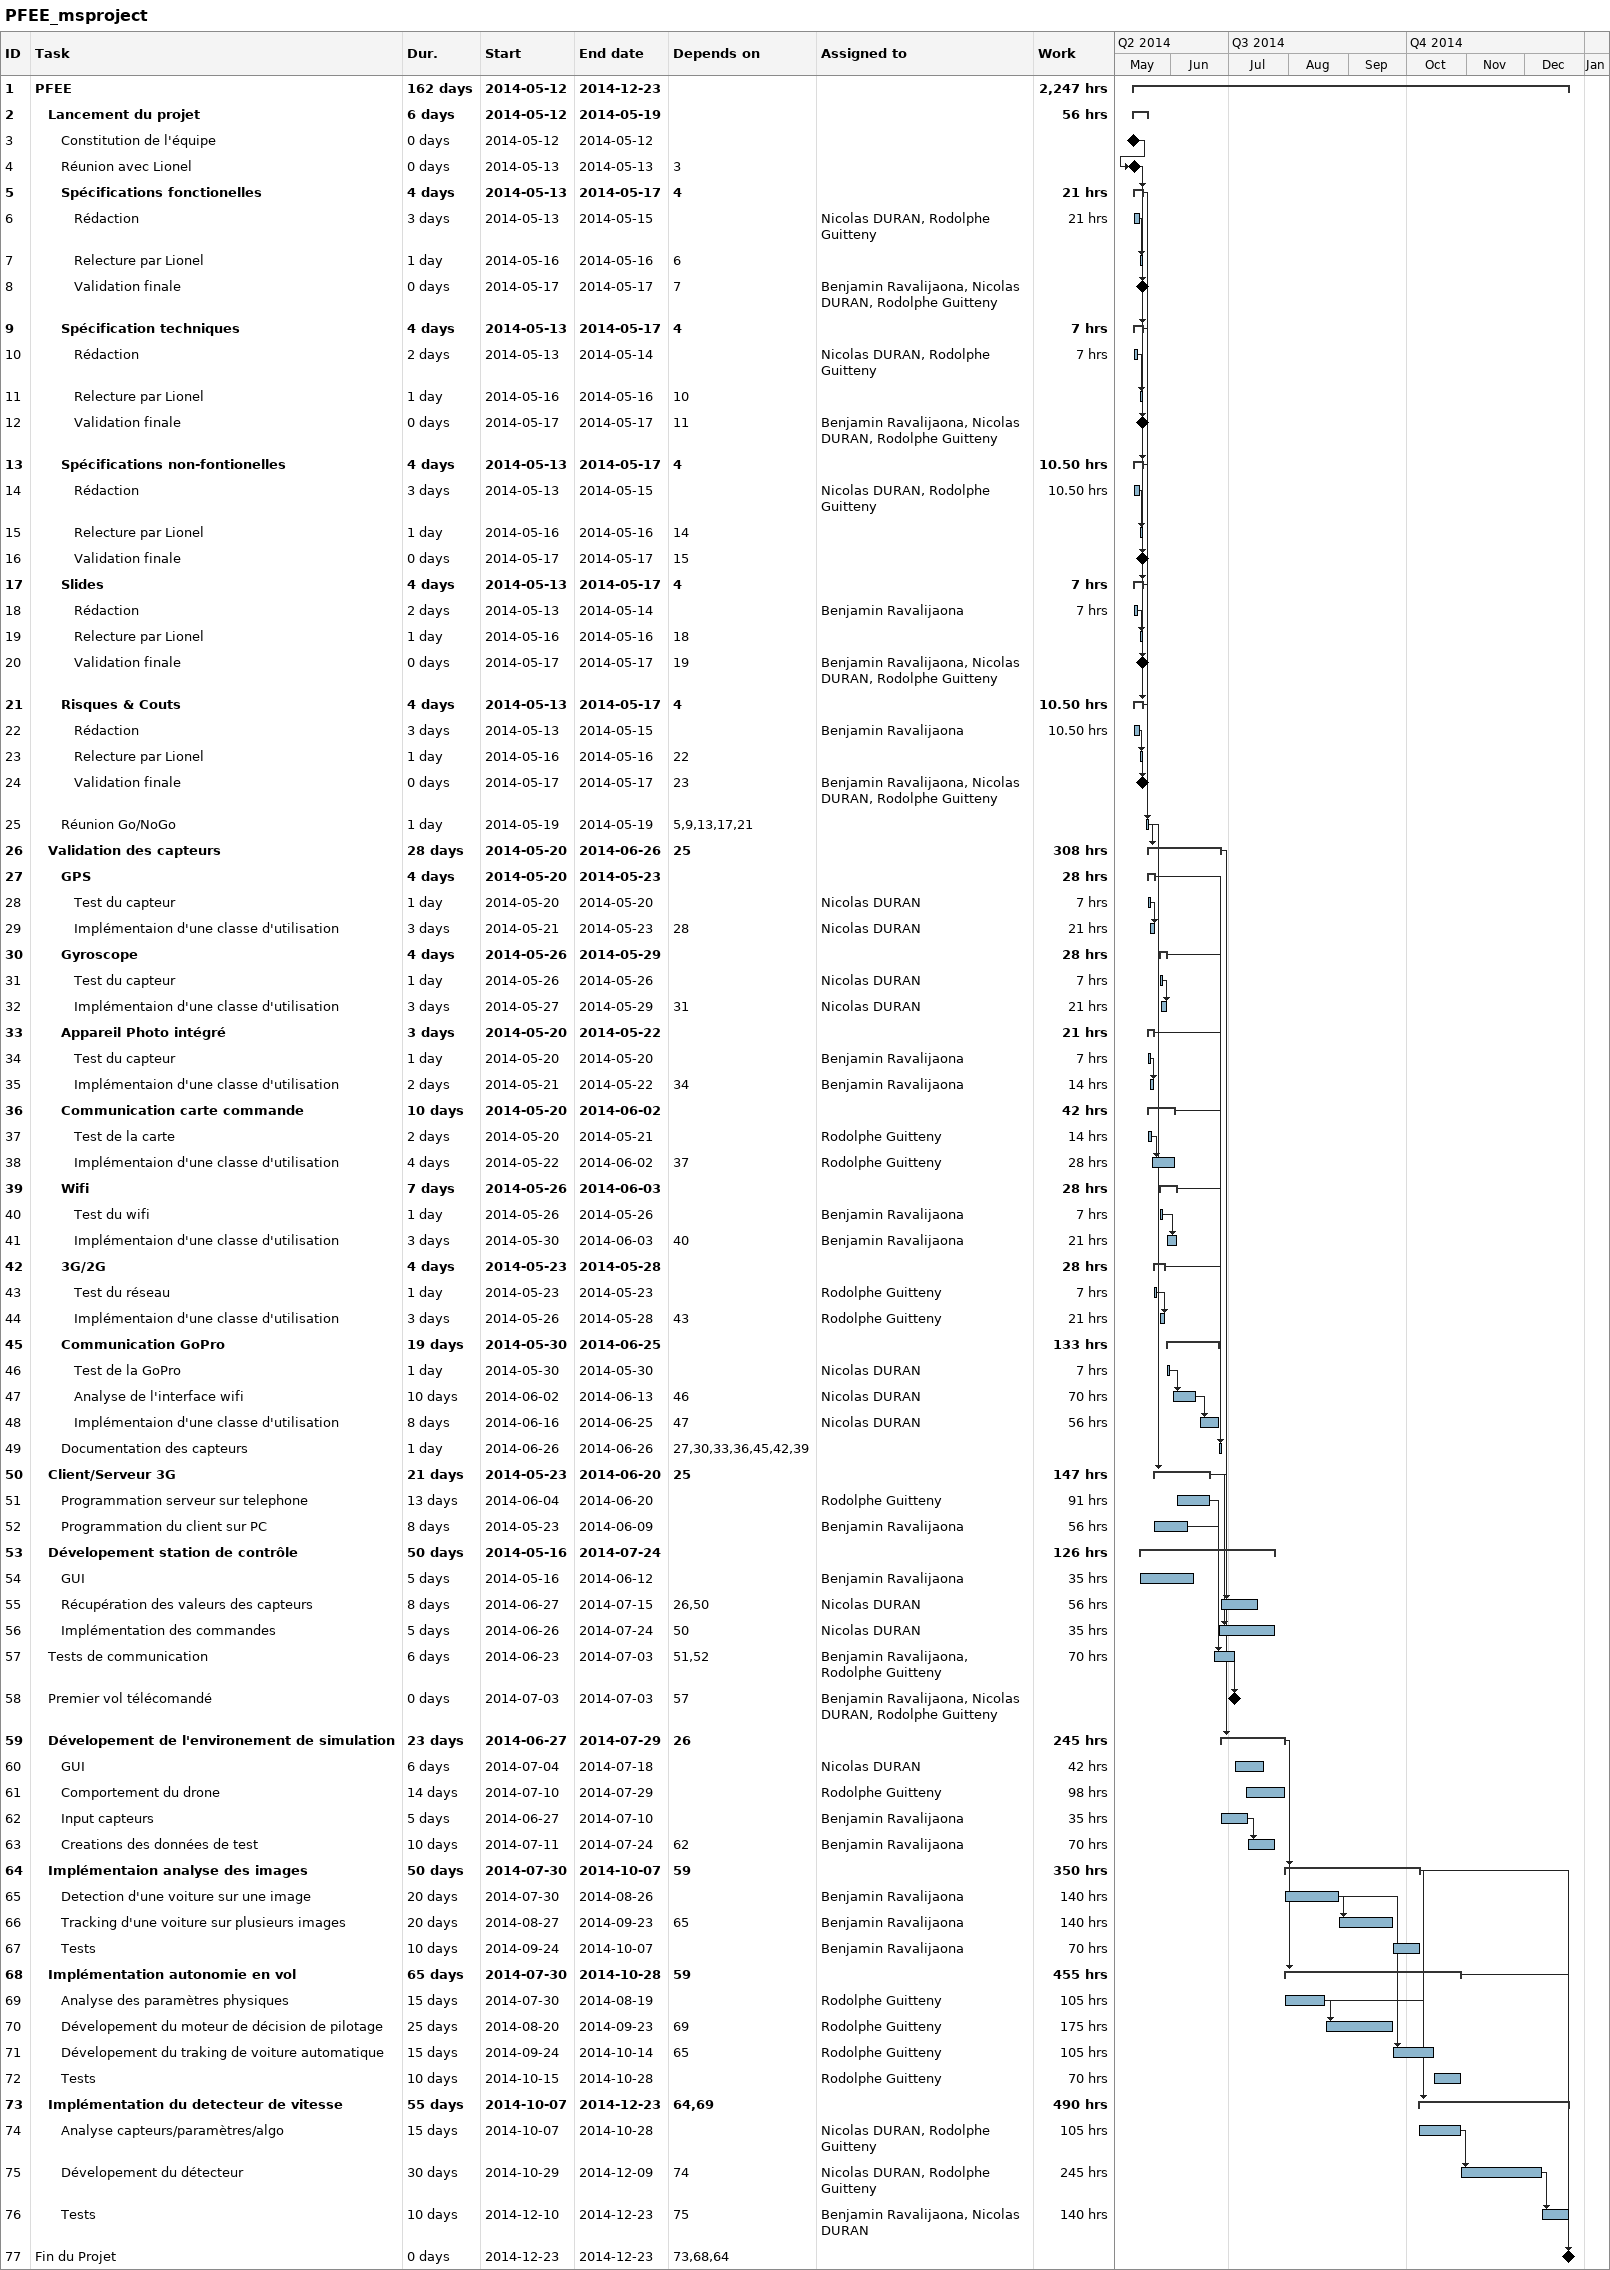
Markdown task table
PFEE_msproject

| ID | Level | Task | Duration | Start | Finish | Predecessors | Resources | Work (h) |
|---|---|---|---|---|---|---|---|---|
| 1 | 1 | **PFEE** | 162d | 2014-05-12 | 2014-12-23 |  |  | 2247 |
| 2 | 2 | **Lancement du projet** | 6d | 2014-05-12 | 2014-05-19 |  |  | 56 |
| 3 | 3 | Constitution de l'équipe | 0d | 2014-05-12 | 2014-05-12 |  |  |  |
| 4 | 3 | Réunion avec Lionel | 0d | 2014-05-13 | 2014-05-13 | 3 |  |  |
| 5 | 3 | **Spécifications fonctionelles** | 4d | 2014-05-13 | 2014-05-17 | 4 |  | 21 |
| 6 | 4 | Rédaction | 3d | 2014-05-13 | 2014-05-15 |  | Nicolas DURAN, Rodolphe Guitteny | 21 |
| 7 | 4 | Relecture par Lionel | 1d | 2014-05-16 | 2014-05-16 | 6 |  |  |
| 8 | 4 | Validation finale | 0d | 2014-05-17 | 2014-05-17 | 7 | Benjamin Ravalijaona, Nicolas DURAN, Rodolphe Guitteny |  |
| 9 | 3 | **Spécification techniques** | 4d | 2014-05-13 | 2014-05-17 | 4 |  | 7 |
| 10 | 4 | Rédaction | 2d | 2014-05-13 | 2014-05-14 |  | Nicolas DURAN, Rodolphe Guitteny | 7 |
| 11 | 4 | Relecture par Lionel | 1d | 2014-05-16 | 2014-05-16 | 10 |  |  |
| 12 | 4 | Validation finale | 0d | 2014-05-17 | 2014-05-17 | 11 | Benjamin Ravalijaona, Nicolas DURAN, Rodolphe Guitteny |  |
| 13 | 3 | **Spécifications non-fontionelles** | 4d | 2014-05-13 | 2014-05-17 | 4 |  | 10.50 |
| 14 | 4 | Rédaction | 3d | 2014-05-13 | 2014-05-15 |  | Nicolas DURAN, Rodolphe Guitteny | 10.50 |
| 15 | 4 | Relecture par Lionel | 1d | 2014-05-16 | 2014-05-16 | 14 |  |  |
| 16 | 4 | Validation finale | 0d | 2014-05-17 | 2014-05-17 | 15 |  |  |
| 17 | 3 | **Slides** | 4d | 2014-05-13 | 2014-05-17 | 4 |  | 7 |
| 18 | 4 | Rédaction | 2d | 2014-05-13 | 2014-05-14 |  | Benjamin Ravalijaona | 7 |
| 19 | 4 | Relecture par Lionel | 1d | 2014-05-16 | 2014-05-16 | 18 |  |  |
| 20 | 4 | Validation finale | 0d | 2014-05-17 | 2014-05-17 | 19 | Benjamin Ravalijaona, Nicolas DURAN, Rodolphe Guitteny |  |
| 21 | 3 | **Risques & Couts** | 4d | 2014-05-13 | 2014-05-17 | 4 |  | 10.50 |
| 22 | 4 | Rédaction | 3d | 2014-05-13 | 2014-05-15 |  | Benjamin Ravalijaona | 10.50 |
| 23 | 4 | Relecture par Lionel | 1d | 2014-05-16 | 2014-05-16 | 22 |  |  |
| 24 | 4 | Validation finale | 0d | 2014-05-17 | 2014-05-17 | 23 | Benjamin Ravalijaona, Nicolas DURAN, Rodolphe Guitteny |  |
| 25 | 3 | Réunion Go/NoGo | 1d | 2014-05-19 | 2014-05-19 | 5, 9, 13, 17, 21 |  |  |
| 26 | 2 | **Validation des capteurs** | 28d | 2014-05-20 | 2014-06-26 | 25 |  | 308 |
| 27 | 3 | **GPS** | 4d | 2014-05-20 | 2014-05-23 |  |  | 28 |
| 28 | 4 | Test du capteur | 1d | 2014-05-20 | 2014-05-20 |  | Nicolas DURAN | 7 |
| 29 | 4 | Implémentaion d'une classe d'utilisation | 3d | 2014-05-21 | 2014-05-23 | 28 | Nicolas DURAN | 21 |
| 30 | 3 | **Gyroscope** | 4d | 2014-05-26 | 2014-05-29 |  |  | 28 |
| 31 | 4 | Test du capteur | 1d | 2014-05-26 | 2014-05-26 |  | Nicolas DURAN | 7 |
| 32 | 4 | Implémentaion d'une classe d'utilisation | 3d | 2014-05-27 | 2014-05-29 | 31 | Nicolas DURAN | 21 |
| 33 | 3 | **Appareil Photo intégré** | 3d | 2014-05-20 | 2014-05-22 |  |  | 21 |
| 34 | 4 | Test du capteur | 1d | 2014-05-20 | 2014-05-20 |  | Benjamin Ravalijaona | 7 |
| 35 | 4 | Implémentaion d'une classe d'utilisation | 2d | 2014-05-21 | 2014-05-22 | 34 | Benjamin Ravalijaona | 14 |
| 36 | 3 | **Communication carte commande** | 10d | 2014-05-20 | 2014-06-02 |  |  | 42 |
| 37 | 4 | Test de la carte | 2d | 2014-05-20 | 2014-05-21 |  | Rodolphe Guitteny | 14 |
| 38 | 4 | Implémentaion d'une classe d'utilisation | 4d | 2014-05-22 | 2014-06-02 | 37 | Rodolphe Guitteny | 28 |
| 39 | 3 | **Wifi** | 7d | 2014-05-26 | 2014-06-03 |  |  | 28 |
| 40 | 4 | Test du wifi | 1d | 2014-05-26 | 2014-05-26 |  | Benjamin Ravalijaona | 7 |
| 41 | 4 | Implémentaion d'une classe d'utilisation | 3d | 2014-05-30 | 2014-06-03 | 40 | Benjamin Ravalijaona | 21 |
| 42 | 3 | **3G/2G** | 4d | 2014-05-23 | 2014-05-28 |  |  | 28 |
| 43 | 4 | Test du réseau | 1d | 2014-05-23 | 2014-05-23 |  | Rodolphe Guitteny | 7 |
| 44 | 4 | Implémentaion d'une classe d'utilisation | 3d | 2014-05-26 | 2014-05-28 | 43 | Rodolphe Guitteny | 21 |
| 45 | 3 | **Communication GoPro** | 19d | 2014-05-30 | 2014-06-25 |  |  | 133 |
| 46 | 4 | Test de la GoPro | 1d | 2014-05-30 | 2014-05-30 |  | Nicolas DURAN | 7 |
| 47 | 4 | Analyse de l'interface wifi | 10d | 2014-06-02 | 2014-06-13 | 46 | Nicolas DURAN | 70 |
| 48 | 4 | Implémentaion d'une classe d'utilisation | 8d | 2014-06-16 | 2014-06-25 | 47 | Nicolas DURAN | 56 |
| 49 | 3 | Documentation des capteurs | 1d | 2014-06-26 | 2014-06-26 | 27, 30, 33, 36, 45, 42, 39 |  |  |
| 50 | 2 | **Client/Serveur 3G** | 21d | 2014-05-23 | 2014-06-20 | 25 |  | 147 |
| 51 | 3 | Programmation serveur sur telephone | 13d | 2014-06-04 | 2014-06-20 |  | Rodolphe Guitteny | 91 |
| 52 | 3 | Programmation du client sur PC | 8d | 2014-05-23 | 2014-06-09 |  | Benjamin Ravalijaona | 56 |
| 53 | 2 | **Dévelopement station de contrôle** | 50d | 2014-05-16 | 2014-07-24 |  |  | 126 |
| 54 | 3 | GUI | 5d | 2014-05-16 | 2014-06-12 |  | Benjamin Ravalijaona | 35 |
| 55 | 3 | Récupération des valeurs des capteurs | 8d | 2014-06-27 | 2014-07-15 | 26, 50 | Nicolas DURAN | 56 |
| 56 | 3 | Implémentation des commandes | 5d | 2014-06-26 | 2014-07-24 | 50 | Nicolas DURAN | 35 |
| 57 | 2 | Tests de communication | 6d | 2014-06-23 | 2014-07-03 | 51, 52 | Benjamin Ravalijaona, Rodolphe Guitteny | 70 |
| 58 | 2 | Premier vol télécomandé | 0d | 2014-07-03 | 2014-07-03 | 57 | Benjamin Ravalijaona, Nicolas DURAN, Rodolphe Guitteny |  |
| 59 | 2 | **Dévelopement de l'environement de simulation** | 23d | 2014-06-27 | 2014-07-29 | 26 |  | 245 |
| 60 | 3 | GUI | 6d | 2014-07-04 | 2014-07-18 |  | Nicolas DURAN | 42 |
| 61 | 3 | Comportement du drone | 14d | 2014-07-10 | 2014-07-29 |  | Rodolphe Guitteny | 98 |
| 62 | 3 | Input capteurs | 5d | 2014-06-27 | 2014-07-10 |  | Benjamin Ravalijaona | 35 |
| 63 | 3 | Creations des données de test | 10d | 2014-07-11 | 2014-07-24 | 62 | Benjamin Ravalijaona | 70 |
| 64 | 2 | **Implémentaion analyse des images** | 50d | 2014-07-30 | 2014-10-07 | 59 |  | 350 |
| 65 | 3 | Detection d'une voiture sur une image | 20d | 2014-07-30 | 2014-08-26 |  | Benjamin Ravalijaona | 140 |
| 66 | 3 | Tracking d'une voiture sur plusieurs images | 20d | 2014-08-27 | 2014-09-23 | 65 | Benjamin Ravalijaona | 140 |
| 67 | 3 | Tests | 10d | 2014-09-24 | 2014-10-07 |  | Benjamin Ravalijaona | 70 |
| 68 | 2 | **Implémentation autonomie en vol** | 65d | 2014-07-30 | 2014-10-28 | 59 |  | 455 |
| 69 | 3 | Analyse des paramètres physiques | 15d | 2014-07-30 | 2014-08-19 |  | Rodolphe Guitteny | 105 |
| 70 | 3 | Dévelopement du moteur de décision de pilotage | 25d | 2014-08-20 | 2014-09-23 | 69 | Rodolphe Guitteny | 175 |
| 71 | 3 | Dévelopement du traking de voiture automatique | 15d | 2014-09-24 | 2014-10-14 | 65 | Rodolphe Guitteny | 105 |
| 72 | 3 | Tests | 10d | 2014-10-15 | 2014-10-28 |  | Rodolphe Guitteny | 70 |
| 73 | 2 | **Implémentation du detecteur de vitesse** | 55d | 2014-10-07 | 2014-12-23 | 64, 69 |  | 490 |
| 74 | 3 | Analyse capteurs/paramètres/algo | 15d | 2014-10-07 | 2014-10-28 |  | Nicolas DURAN, Rodolphe Guitteny | 105 |
| 75 | 3 | Dévelopement du détecteur | 30d | 2014-10-29 | 2014-12-09 | 74 | Nicolas DURAN, Rodolphe Guitteny | 245 |
| 76 | 3 | Tests | 10d | 2014-12-10 | 2014-12-23 | 75 | Benjamin Ravalijaona, Nicolas DURAN | 140 |
| 77 | 1 | Fin du Projet | 0d | 2014-12-23 | 2014-12-23 | 73, 68, 64 |  |  |
